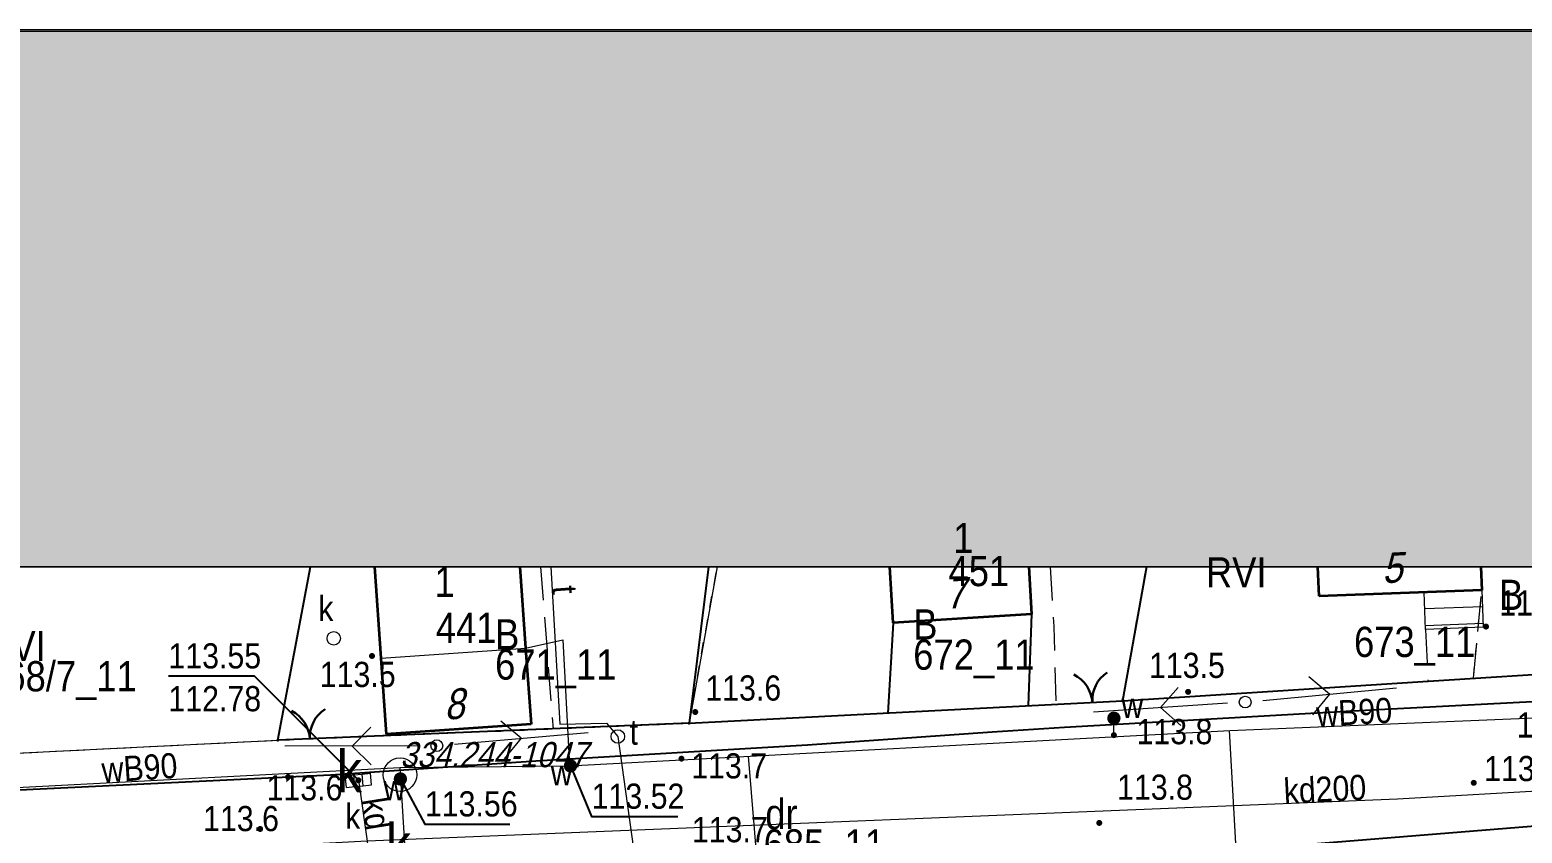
# Model space of a CAD drawing. Extents: x 6512885 to 6513481, y 5959590 to 5960000.
# Drawn here: x 6513005.9 to 6513094.7, y 5959952.2 to 5960000.1 of the extents above; entities that cross this region are included whole.
import ezdxf
from ezdxf.enums import TextEntityAlignment as Align

# ---------------------------------------------------------------- set-up
doc = ezdxf.new("R2010")
doc.units = 0
doc.header["$MEASUREMENT"] = 0
for name, pattern in [('2.0_1.0', [3, 2, -1]), ('217-1000', [2.8, 2.1, -0.7]), ('218-1000', [1.4, 0.7, -0.7]), ('219-1000', [0])]:
    doc.linetypes.add(name, pattern=pattern)
doc.layers.get('0').update_dxf_attribs({"color": 2, "linetype": 'CONTINUOUS', "lineweight": 5})
for name, color, linetype in [('121-Punkt osnowy szczegółowej', 7, 'CONTINUOUS'), ('121-Punkt osnowy szczegółowej-Atr103', 7, 'CONTINUOUS'), ('203-Punkt załamania granicy działki nie stabilizowany', 7, 'CONTINUOUS'), ('210-Oznaczenie użytku', 7, 'CONTINUOUS'), ('211-Nr działki', 7, 'CONTINUOUS'), ('217-Granica konturu klasyfikcyjnego', 7, 'CONTINUOUS'), ('218-Granica użytku', 7, 'CONTINUOUS'), ('219-Linia granicy', 7, 'CONTINUOUS'), ('238-Punkt adresowy budynku', 7, 'CONTINUOUS'), ('312-Budynek (powierzchnia)', 7, 'CONTINUOUS'), ('312-Numer ewidencyjny budynku', 7, 'CONTINUOUS'), ('312-Numer ewidencyjny budynku-Atr124', 7, 'CONTINUOUS'), ('320-część budynku wyodrębniona ze względu na liczbę kondygnacji naziemnych (powierzchnia)', 7, 'CONTINUOUS'), ('352-schody (powierzchnia)', 7, 'CONTINUOUS'), ('510-Podpora jednosłupowa symb.-SEPOW', 7, 'CONTINUOUS'), ('516-Kierunek linii eN-SEPOW', 7, 'CONTINUOUS'), ('905-Brama w ogrodzeniu', 7, 'CONTINUOUS'), ('chodnik (powierzchnia)', 7, 'CONTINUOUS'), ('kratka ściekowa (punkt)', 7, 'CONTINUOUS'), ('kratka ściekowa (punkt)-Atr17', 7, 'CONTINUOUS'), ('krawężnik (linia)', 7, 'CONTINUOUS'), ('ogrodzenie trwałe (linia)', 7, 'CONTINUOUS'), ('przewód kanalizacyjny (linia)', 7, 'CONTINUOUS'), ('przewód kanalizacyjny (linia)-Atr1', 7, 'CONTINUOUS'), ('przewód telekomunikacyjny (linia)', 7, 'CONTINUOUS'), ('przewód telekomunikacyjny (linia)-Atr1', 7, 'CONTINUOUS'), ('przewód wodociągowy (linia)', 7, 'CONTINUOUS'), ('przewód wodociągowy (linia)-Atr17', 7, 'CONTINUOUS'), ('punkt o określonej wysokości (sieć kanalizacyjna)', 7, 'CONTINUOUS'), ('punkt o określonej wysokości (sieć kanalizacyjna)-Atr2', 7, 'CONTINUOUS'), ('punkt o określonej wysokości (sieć kanalizacyjna)-Atr3', 7, 'CONTINUOUS'), ('punkt o określonej wysokości (sieć wodociągowa)', 7, 'CONTINUOUS'), ('punkt o określonej wysokości (sieć wodociągowa)-Atr2', 7, 'CONTINUOUS'), ('punkt wysokościowy naturalny', 7, 'CONTINUOUS'), ('punkt wysokościowy naturalny-Atr2', 7, 'CONTINUOUS'), ('Ramki i opis wydruku', 7, 'CONTINUOUS'), ('właz okrągły - siec kanalizacyjna (punkt)', 7, 'CONTINUOUS'), ('właz okrągły - siec kanalizacyjna (punkt)-Atr17', 7, 'CONTINUOUS'), ('właz okrągły - siec telekomunikacyjna (punkt)', 7, 'CONTINUOUS'), ('właz okrągły - siec telekomunikacyjna (punkt)-Atr17', 7, 'CONTINUOUS'), ('zasuwa - siec wodociągowa (punkt)', 7, 'CONTINUOUS'), ('zasuwa - siec wodociągowa (punkt)-Atr17', 7, 'CONTINUOUS')]:
    doc.layers.add(name, color=color, linetype=linetype)
doc.styles.get("Standard").update_dxf_attribs({"font": 'txt', "width": 0.75})
doc.linetypes.add('902-1000', pattern='A,5,0,[1,ksztalty.shx,S=1,R=0,X=0,Y=0],5', length=10)

# ---------------------------------------------------------------- blocks, each defined once
blk = doc.blocks.new('PW01')
at = {"linetype": 'Continuous', "lineweight": 13}
h = blk.add_hatch(color=0, dxfattribs=at)
edge = h.paths.add_edge_path()
edge.add_arc((0, 0), 0.18, 0, 360)
blk = doc.blocks.new('905')
at = {"color": 0, "linetype": 'Continuous', "lineweight": 30}
for centre, start, end in [((-2, 0), 0, 60), ((2, 0), 120, 180)]:
    blk.add_arc(centre, 2, start, end, dxfattribs=at)
blk = doc.blocks.new('US22')
at = {"color": 0, "linetype": 'Continuous', "lineweight": 0}
blk.add_circle((0, 0), 0.4, dxfattribs=at)
blk = doc.blocks.new('US05')
at = {"color": 0, "linetype": 'Continuous', "lineweight": 13}
for p, q in [((-0.75, -0.35), (-0.75, 0.35)), ((-0.75, 0.35), (-0.25, 0.35)), ((-0.25, -0.35), (-0.25, 0.35)), ((-0.25, 0.35), (0.25, 0.35)), ((0.25, -0.35), (0.25, 0.35)), ((0.25, 0.35), (0.75, 0.35)), ((0.75, -0.35), (0.75, 0.35)), ((-0.75, -0.35), (-0.25, -0.35)), ((-0.25, -0.35), (0.25, -0.35)), ((0.25, -0.35), (0.75, -0.35))]:
    blk.add_line(p, q, dxfattribs=at)
blk = doc.blocks.new('US25')
at = {"linetype": 'Continuous', "lineweight": 13}
h = blk.add_hatch(color=0, dxfattribs=at)
edge = h.paths.add_edge_path()
edge.add_arc((0, 0), 0.4, 0, 360)
blk = doc.blocks.new('516')
at = {"color": 0, "linetype": 'Continuous', "lineweight": 0}
for p, q in [((5.05, 0), (3.919, 1.131)), ((1.05, 0), (9.05, 0)), ((5.05, 0), (3.919, -1.131))]:
    blk.add_line(p, q, dxfattribs=at)
blk = doc.blocks.new('510')
at = {"color": 0, "linetype": 'Continuous', "lineweight": 0}
blk.add_circle((0, 0), 0.35, dxfattribs=at)
blk = doc.blocks.new('203')
at = {"linetype": 'Continuous', "lineweight": 0}
h = blk.add_hatch(color=0, dxfattribs=at)
edge = h.paths.add_edge_path()
edge.add_arc((0, 0), 0.09, 0, 360)
blk = doc.blocks.new('121')
at = {"linetype": 'Continuous', "lineweight": 0}
h = blk.add_hatch(color=0, dxfattribs=at)
edge = h.paths.add_edge_path()
edge.add_arc((0, 0), 0.065, 0, 360)
at = {"color": 0, "linetype": 'Continuous', "lineweight": 0}
blk.add_circle((0, 0), 1, dxfattribs=at)

msp = doc.modelspace()

# ---------------------------------------------------------------- hatches: boundary and pattern name
at = {"layer": 'Ramki i opis wydruku', "linetype": 'Continuous', "lineweight": 13}
msp.add_hatch(color=255, dxfattribs=at).paths.add_polyline_path([(6512889.2, 5959968.09), (6513473.12, 5959968.09), (6513473.12, 5960000.09), (6512889.2, 5960000.09)])

# ---------------------------------------------------------------- linework, layer by layer
at = {"layer": '217-Granica konturu klasyfikcyjnego', "color": 3, "linetype": '217-1000', "lineweight": 13, "flags": 128}
for points in [[(6513020.64, 5959957.76), (6513022.584, 5959968.09)], [(6513072.364, 5959968.09), (6513070.95, 5959960.11)], [(6513082.65, 5959966.34), (6513082.582, 5959968.09)], [(6513092.34, 5959966.71), (6513082.65, 5959966.34)], [(6513091.84, 5959961.45), (6513092.34, 5959966.71)], [(6513070.95, 5959960.11), (6513091.84, 5959961.45)], [(6512984.67, 5959955.97), (6513020.64, 5959957.76)]]:
    msp.add_lwpolyline(points, dxfattribs=at)
at = {"layer": '218-Granica użytku', "color": 3, "linetype": '218-1000', "lineweight": 13, "flags": 128}
for points in [[(6513020.64, 5959957.76), (6513022.584, 5959968.09)], [(6513045.13, 5959958.77), (6513046.807, 5959968.09)], [(6513070.95, 5959960.11), (6513072.364, 5959968.09)], [(6513082.65, 5959966.34), (6513082.582, 5959968.09)], [(6513092.34, 5959966.71), (6513082.65, 5959966.34)], [(6513091.84, 5959961.45), (6513092.34, 5959966.71)], [(6513070.95, 5959960.11), (6513091.84, 5959961.45)], [(6513091.84, 5959961.45), (6513098.54, 5959961.88)], [(6513045.13, 5959958.77), (6513070.95, 5959960.11)], [(6513020.64, 5959957.76), (6513045.13, 5959958.77)], [(6512984.67, 5959955.97), (6513020.64, 5959957.76)]]:
    msp.add_lwpolyline(points, dxfattribs=at)
at = {"layer": '219-Linia granicy', "color": 7, "linetype": '219-1000', "lineweight": 13, "flags": 128}
for points in [[(6513022.584, 5959968.09), (6513020.64, 5959957.76)], [(6513046.806, 5959968.09), (6513045.13, 5959958.77)], [(6513070.95, 5959960.11), (6513072.363, 5959968.09)], [(6513070.95, 5959960.11), (6513098.54, 5959961.88)], [(6513045.13, 5959958.77), (6513070.95, 5959960.11)], [(6513020.64, 5959957.76), (6513045.13, 5959958.77)], [(6512984.67, 5959955.97), (6513020.64, 5959957.76)]]:
    msp.add_lwpolyline(points, dxfattribs=at)
at = {"layer": '312-Budynek (powierzchnia)', "color": 7, "linetype": 'Continuous', "lineweight": 35, "flags": 128}
for points in [[(6513026.8, 5959962.64), (6513026.41, 5959968.09)], [(6513035.06, 5959968.09), (6513035.4, 5959963.25)], [(6513057.28, 5959964.76), (6513057.078, 5959968.09)], [(6513065.359, 5959968.09), (6513065.53, 5959965.27)], [(6513082.65, 5959966.34), (6513082.582, 5959968.09)], [(6513092.287, 5959968.09), (6513092.34, 5959966.71)], [(6513092.34, 5959966.71), (6513082.65, 5959966.34)], [(6513065.53, 5959965.27), (6513057.28, 5959964.76)], [(6513035.4, 5959963.25), (6513035.72, 5959958.72)], [(6513027.12, 5959958.11), (6513026.8, 5959962.64)], [(6513035.72, 5959958.72), (6513027.12, 5959958.11)]]:
    msp.add_lwpolyline(points, dxfattribs=at)
at = {"layer": '320-część budynku wyodrębniona ze względu na liczbę kondygnacji naziemnych (powierzchnia)', "color": 7, "linetype": 'Continuous', "lineweight": 18, "flags": 128}
msp.add_lwpolyline([(6513026.8, 5959962.64), (6513035.4, 5959963.25)], dxfattribs=at)
at = {"layer": '352-schody (powierzchnia)', "color": 7, "linetype": 'Continuous', "lineweight": 18}
for p, q in [((6513088.9, 5959966.58), (6513092.34, 5959966.71)), ((6513090.62, 5959966.65), (6513088.9, 5959966.58)), ((6513088.99, 5959964.36), (6513088.9, 5959966.58)), ((6513092.34, 5959966.71), (6513092.43, 5959964.49)), ((6513092.38, 5959965.71), (6513088.94, 5959965.58)), ((6513092.42, 5959964.72), (6513088.98, 5959964.58)), ((6513092.43, 5959964.49), (6513088.99, 5959964.36))]:
    msp.add_line(p, q, dxfattribs=at)
at = {"layer": 'chodnik (powierzchnia)', "color": 7, "linetype": '2.0_1.0', "lineweight": 18, "flags": 128}
for points in [[(6513036.29, 5959968.09), (6513037.03, 5959958.43)], [(6513066.638, 5959968.09), (6513066.85, 5959964.53), (6513066.98, 5959959.9)], [(6513088.99, 5959964.36), (6513089.14, 5959961.28)]]:
    msp.add_lwpolyline(points, dxfattribs=at)
at = {"layer": 'krawężnik (linia)', "color": 7, "linetype": 'Continuous', "lineweight": 25, "flags": 128}
for points in [[(6513003.6, 5959954.72), (6513023.77, 5959955.7), (6513036, 5959956.53), (6513052.18, 5959957.49), (6513063.19, 5959958.26), (6513067.48, 5959958.54), (6513084.27, 5959959.49), (6513099.56, 5959960.28), (6513115.33, 5959960.87), (6513131.89, 5959961.8), (6513156.18, 5959962.9), (6513171.06, 5959963.41), (6513191.77, 5959964.66), (6513204.88, 5959965.2), (6513225.44, 5959965.88), (6513226.99, 5959965.99), (6513231.02, 5959966.81), (6513233.665, 5959968.09)], [(6513138.2, 5959956.09), (6513071, 5959950.66), (6513063.71, 5959950.25), (6513012.21, 5959948.94), (6512998.66, 5959948.13)]]:
    msp.add_lwpolyline(points, dxfattribs=at)
at = {"layer": 'ogrodzenie trwałe (linia)', "color": 7, "linetype": '902-1000', "lineweight": 25, "flags": 128}
for points in [[(6513020.64, 5959957.76), (6513022.584, 5959968.09)], [(6513046.285, 5959968.09), (6513045.13, 5959958.77), (6513020.64, 5959957.76)], [(6513072.363, 5959968.09), (6513070.95, 5959960.11)], [(6513065.52, 5959965.27), (6513065.33, 5959959.82)], [(6513057.28, 5959964.76), (6513056.97, 5959959.38)], [(6513070.95, 5959960.11), (6513089.14, 5959961.28), (6513098.54, 5959961.88), (6513114.88, 5959962.99), (6513123.97, 5959963.62)], [(6513045.13, 5959958.77), (6513070.95, 5959960.11)]]:
    msp.add_lwpolyline(points, dxfattribs=at)
at = {"layer": 'przewód kanalizacyjny (linia)', "color": 34, "linetype": 'Continuous', "lineweight": 18, "flags": 128}
for points in [[(6513235.76, 5959962.67), (6513233.8, 5959962.56), (6513187.29, 5959959.22), (6513174.33, 5959958.71), (6513158.34, 5959957.8), (6513137.41, 5959956.6), (6513125.43, 5959955.3), (6513097.02, 5959954.81), (6513087.32, 5959954.25), (6513025.97, 5959951.75), (6513011.77, 5959950.98), (6512979.94, 5959948.25), (6512906.37, 5959942.17), (6512889.2, 5959937.857)], [(6513025.44, 5959955.37), (6513025.97, 5959951.75), (6513026.14, 5959950.01)]]:
    msp.add_lwpolyline(points, dxfattribs=at)
at = {"layer": 'przewód telekomunikacyjny (linia)', "color": 30, "linetype": 'Continuous', "lineweight": 18, "flags": 128}
msp.add_lwpolyline([(6513036.89, 5959968.09), (6513037.43, 5959958.72), (6513040.22, 5959958.78), (6513040.89, 5959957.98), (6513042.28, 5959948.01)], dxfattribs=at)
at = {"layer": 'przewód wodociągowy (linia)', "color": 5, "linetype": 'Continuous', "lineweight": 18, "flags": 128}
for points in [[(6512889.2, 5959942.361), (6512903.63, 5959945.72), (6512925.09, 5959951.23), (6512970.6, 5959953.08), (6512982.28, 5959953.75), (6513027.9, 5959956.14), (6513038.02, 5959956.23), (6513077.34, 5959958.34), (6513110.33, 5959959.7), (6513165.14, 5959962.77), (6513206.51, 5959964.37)], [(6513035.4, 5959963.25), (6513037.61, 5959963.74), (6513038.02, 5959956.23)], [(6513070.42, 5959957.97), (6513070.43, 5959959.05)], [(6513077.29, 5959958.34), (6513078.31, 5959940.27)], [(6513050.16, 5959938.77), (6513048.68, 5959956.8)], [(6513027.9, 5959956.14), (6513029.01, 5959937.86)]]:
    msp.add_lwpolyline(points, dxfattribs=at)
at = {"layer": 'punkt o określonej wysokości (sieć kanalizacyjna)-Atr2', "color": 7, "flags": 128}
msp.add_lwpolyline([(6513025.44, 5959955.37), (6513019.25, 5959961.57), (6513014.127, 5959961.57)], dxfattribs=at)
at = {"layer": 'punkt o określonej wysokości (sieć wodociągowa)-Atr2', "color": 7, "flags": 128}
for points in [[(6513038.07, 5959956.23), (6513039.33, 5959953.21), (6513044.453, 5959953.21)], [(6513027.94, 5959955.45), (6513029.4, 5959952.75), (6513034.459, 5959952.75)]]:
    msp.add_lwpolyline(points, dxfattribs=at)
at = {"layer": 'Ramki i opis wydruku', "color": 7, "linetype": 'Continuous', "lineweight": 13, "flags": 128}
for points in [[(6512889.2, 5959968.09), (6513473.12, 5959968.09), (6513473.12, 5960000.09), (6512889.2, 5960000.09)], [(6512889.3, 5959590.19), (6513473.02, 5959590.19), (6513473.02, 5959999.99), (6512889.3, 5959999.99)], [(6512889.3, 5959604.09), (6513473.02, 5959604.09), (6513473.02, 5959968.09), (6512889.3, 5959968.09)]]:
    msp.add_lwpolyline(points, close=True, dxfattribs=at)

# ---------------------------------------------------------------- block references
at = {"layer": '121-Punkt osnowy szczegółowej', "color": 7, "linetype": 'Continuous', "lineweight": 13}
msp.add_blockref('121', (6513027.92, 5959955.7), dxfattribs=at)
at = {"layer": '203-Punkt załamania granicy działki nie stabilizowany', "color": 7, "linetype": 'Continuous', "lineweight": 13}
for p in [(6513070.95, 5959960.11), (6513045.13, 5959958.77), (6513020.64, 5959957.76)]:
    msp.add_blockref('203', p, dxfattribs=at)
at = {"layer": '510-Podpora jednosłupowa symb.-SEPOW', "color": 7, "linetype": 'Continuous', "lineweight": 13}
for p in [(6513078.25, 5959960.03), (6513030.11, 5959957.43)]:
    msp.add_blockref('510', p, dxfattribs=at)
at = {"layer": '516-Kierunek linii eN-SEPOW', "color": 7, "linetype": 'Continuous', "lineweight": 13}
for p, rotation in [((6513078.25, 5959960.03), 5.425), ((6513078.25, 5959960.03), 183.746), ((6513030.11, 5959957.43), 180.218), ((6513030.11, 5959957.43), 5.013)]:
    msp.add_blockref('516', p, dxfattribs=dict(at, rotation=rotation))
at = {"layer": '905-Brama w ogrodzeniu', "color": 7, "linetype": 'Continuous', "lineweight": 25}
for p, rotation in [((6513069.15, 5959960.01), 3.769), ((6513022.55, 5959957.83), 3.161999999999999)]:
    msp.add_blockref('905', p, dxfattribs=dict(at, rotation=rotation))
at = {"layer": 'kratka ściekowa (punkt)', "color": 7, "linetype": 'Continuous', "lineweight": 18, "rotation": 5.422999999999999}
msp.add_blockref('US05', (6513025.44, 5959955.37), dxfattribs=at)
at = {"layer": 'punkt o określonej wysokości (sieć kanalizacyjna)', "color": 34, "linetype": 'Continuous', "lineweight": 13, "rotation": 5.422999999999999}
msp.add_blockref('PW01', (6513025.44, 5959955.37), dxfattribs=at)
at = {"layer": 'punkt o określonej wysokości (sieć wodociągowa)', "color": 5, "linetype": 'Continuous', "lineweight": 13}
for p, rotation in [((6513038.07, 5959956.23), 183.873), ((6513027.94, 5959955.45), 94.26)]:
    msp.add_blockref('PW01', p, dxfattribs=dict(at, rotation=rotation))
at = {"layer": 'punkt wysokościowy naturalny', "color": 7, "linetype": 'Continuous', "lineweight": 13}
for p in [(6513092.59, 5959964.53), (6513026.25, 5959962.78), (6513074.85, 5959960.64), (6513045.5, 5959959.44), (6513070.43, 5959958.06), (6513044.68, 5959956.66), (6513021.25, 5959955.57), (6513091.86, 5959955.22), (6513019.59, 5959952.47), (6513069.56, 5959952.83)]:
    msp.add_blockref('PW01', p, dxfattribs=at)
at = {"layer": 'właz okrągły - siec kanalizacyjna (punkt)', "color": 7, "linetype": 'Continuous', "lineweight": 13}
msp.add_blockref('US22', (6513023.97, 5959963.83), dxfattribs=at)
at = {"layer": 'właz okrągły - siec telekomunikacyjna (punkt)', "color": 7, "linetype": 'Continuous', "lineweight": 13}
msp.add_blockref('US22', (6513040.89, 5959957.98), dxfattribs=at)
at = {"layer": 'zasuwa - siec wodociągowa (punkt)', "color": 7, "linetype": 'Continuous', "lineweight": 13}
for p, rotation in [((6513070.43, 5959959.07), 270), ((6513038.07, 5959956.23), 183.873), ((6513027.94, 5959955.45), 94.26)]:
    msp.add_blockref('US25', p, dxfattribs=dict(at, rotation=rotation))

# ---------------------------------------------------------------- texts
at = {"layer": '121-Punkt osnowy szczegółowej-Atr103', "color": 7, "oblique": 15, "width": 0.9}
msp.add_text('334.244-1047', height=1.5, dxfattribs=at).set_placement((6513027.92, 5959955.7), align=Align.BOTTOM_LEFT)
at = {"layer": '210-Oznaczenie użytku', "color": 3, "linetype": 'Continuous', "lineweight": 18, "width": 0.9}
for s, p in [('RVI', (6513075.91, 5959966.86)), ('B', (6513093.37, 5959965.52)), ('B', (6513033.58, 5959963.17)), ('B', (6513058.48, 5959963.76)), ('RVI', (6513003.21, 5959962.47)), ('dr', (6513049.67, 5959952.46))]:
    msp.add_text(s, height=1.8, dxfattribs=at).set_placement(p)
at = {"layer": '211-Nr działki', "color": 7, "linetype": 'Continuous', "lineweight": 18, "width": 0.9}
for s, p in [('673_11', (6513084.73, 5959964.52)), ('671_11', (6513033.58, 5959963.17)), ('672_11', (6513058.48, 5959963.76)), ('668/7_11', (6513003.21, 5959962.47)), ('685_11', (6513049.57, 5959952.45))]:
    msp.add_text(s, height=1.8, dxfattribs=at).set_placement(p, align=Align.TOP_LEFT)
at = {"layer": '238-Punkt adresowy budynku', "color": 7, "linetype": 'Continuous', "lineweight": 18, "oblique": 15, "width": 0.9}
for s, rotation, p in [('5', 3.019, (6513087.03, 5959967.14)), ('7', 4.297, (6513061.04, 5959965.62)), ('8', 4.853, (6513031.19, 5959959.02))]:
    msp.add_text(s, height=1.8, rotation=rotation, dxfattribs=at).set_placement(p, align=Align.CENTER)
at = {"layer": '312-Numer ewidencyjny budynku', "color": 7, "linetype": 'Continuous', "lineweight": 18, "width": 0.9}
for s, p in [('451', (6513060.58, 5959968.74)), ('441', (6513030.05, 5959965.36))]:
    msp.add_text(s, height=1.8, dxfattribs=at).set_placement(p, align=Align.TOP_LEFT)
at = {"layer": '312-Numer ewidencyjny budynku-Atr124', "color": 7, "width": 0.9}
for p in [(6513061.47, 5959969.81), (6513030.57, 5959967.2)]:
    msp.add_text('1', height=1.8, dxfattribs=at).set_placement(p, align=Align.MIDDLE_CENTER)
at = {"layer": 'kratka ściekowa (punkt)-Atr17', "color": 7, "width": 0.9}
for p in [(6513024.15, 5959954.66), (6513027.07, 5959950.29)]:
    msp.add_text('k', height=2.5, dxfattribs=at).set_placement(p)
at = {"layer": 'przewód kanalizacyjny (linia)-Atr1', "color": 34, "width": 0.9}
for s, rotation, p in [('kd200', 2.936, (6513080.58, 5959953.97)), ('kd', -80.872, (6513025.62, 5959954.21))]:
    msp.add_text(s, height=1.5, rotation=rotation, dxfattribs=at).set_placement(p)
at = {"layer": 'przewód telekomunikacyjny (linia)-Atr1', "color": 30, "width": 0.9}
msp.add_text('t', height=1.5, rotation=-85.909, dxfattribs=at).set_placement((6513036.96, 5959966.92))
at = {"layer": 'przewód wodociągowy (linia)-Atr17', "color": 5, "width": 0.9}
for rotation, p in [(3.189, (6513082.53, 5959958.56)), (3.794, (6513010.2, 5959955.22))]:
    msp.add_text('wB90', height=1.5, rotation=rotation, dxfattribs=at).set_placement(p)
at = {"layer": 'punkt o określonej wysokości (sieć kanalizacyjna)-Atr2', "color": 34, "width": 0.9}
msp.add_text('113.55', height=1.5, dxfattribs=at).set_placement((6513014.127, 5959961.585), align=Align.BOTTOM_LEFT)
at = {"layer": 'punkt o określonej wysokości (sieć kanalizacyjna)-Atr3', "color": 34, "width": 0.9}
msp.add_text('112.78', height=1.5, dxfattribs=at).set_placement((6513014.127, 5959959.035), align=Align.BOTTOM_LEFT)
at = {"layer": 'punkt o określonej wysokości (sieć wodociągowa)-Atr2', "color": 5, "width": 0.9}
for s, p in [('113.52', (6513039.33, 5959953.225)), ('113.56', (6513029.4, 5959952.765))]:
    msp.add_text(s, height=1.5, dxfattribs=at).set_placement(p, align=Align.BOTTOM_LEFT)
at = {"layer": 'punkt wysokościowy naturalny-Atr2', "color": 7, "width": 0.9}
for s, p in [('113.7', (6513093.38, 5959965.19)), ('113.5', (6513023.14, 5959960.93)), ('113.5', (6513072.52, 5959961.47)), ('113.6', (6513046.1, 5959960.12)), ('113.8', (6513071.78, 5959957.52)), ('113.8', (6513094.42, 5959957.92)), ('113.7', (6513045.26, 5959955.48)), ('113.9', (6513092.48, 5959955.32)), ('113.6', (6513019.97, 5959954.17)), ('113.8', (6513070.62, 5959954.21)), ('113.6', (6513016.19, 5959952.34)), ('113.7', (6513045.3, 5959951.68))]:
    msp.add_text(s, height=1.5, dxfattribs=at).set_placement(p)
at = {"layer": 'właz okrągły - siec kanalizacyjna (punkt)-Atr17', "color": 7, "width": 0.9}
for p in [(6513023.05, 5959964.86), (6513024.65, 5959952.48)]:
    msp.add_text('k', height=1.5, dxfattribs=at).set_placement(p)
at = {"layer": 'właz okrągły - siec telekomunikacyjna (punkt)-Atr17', "color": 7, "width": 0.9}
msp.add_text('t', height=1.5, dxfattribs=at).set_placement((6513041.59, 5959957.49))
at = {"layer": 'zasuwa - siec wodociągowa (punkt)-Atr17', "color": 7, "width": 0.9}
for p in [(6513070.88, 5959959.09), (6513036.89, 5959955.08), (6513026.93, 5959954.17)]:
    msp.add_text('w', height=1.5, dxfattribs=at).set_placement(p)

doc.saveas('drawing.dxf')
